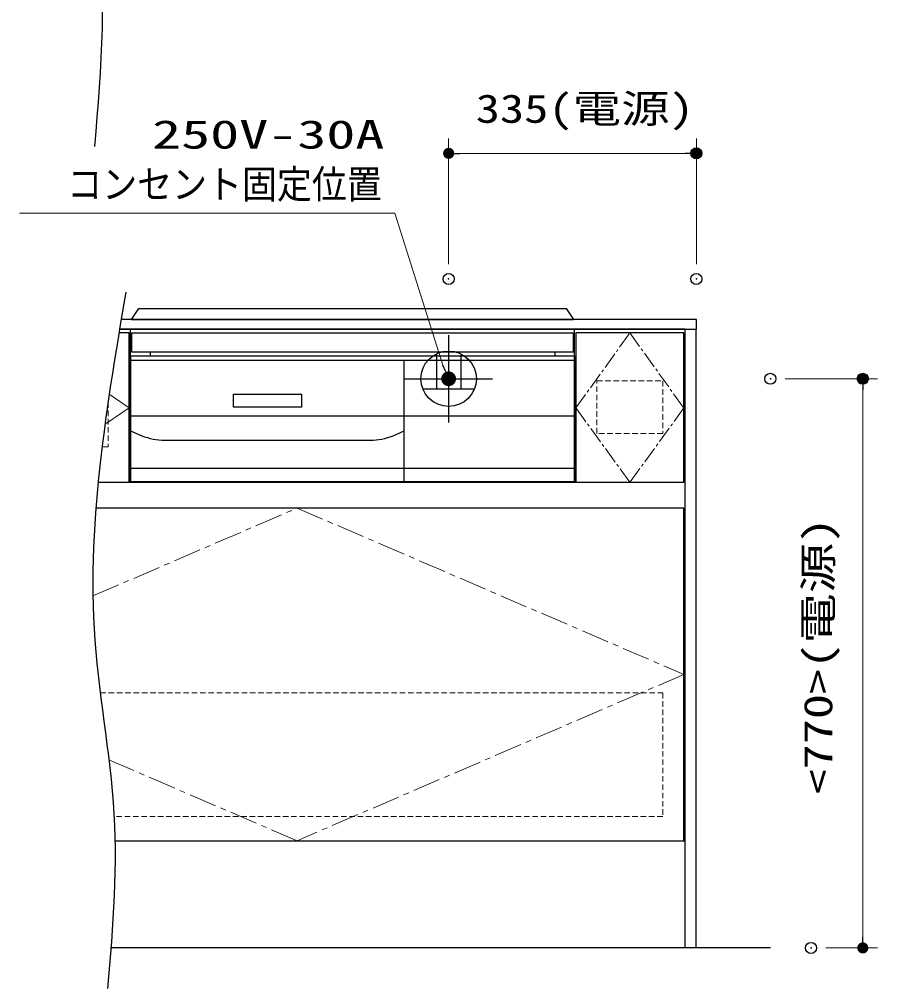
# Model space of a CAD drawing. Units: millimetres, scale not verified. Extents: x -9797 to 9797, y -4555 to 4555.
# Drawn here: x -4623 to -3463, y -355 to 956 of the extents above; entities that cross this region are included whole.
import ezdxf
from ezdxf.enums import TextEntityAlignment as Align

# ---------------------------------------------------------------- set-up
doc = ezdxf.new("R2010")
doc.units = ezdxf.units.MM
doc.header["$LTSCALE"] = 30
doc.header["$PDMODE"] = 32
doc.header["$PDSIZE"] = 15
for name, pattern in [('USER1', [0.375, 0.25, -0.125]), ('USER3', [2, 1.25, -0.25, 0.25, -0.25]), ('USER8', [1.125, 0.75, -0.125, 0.125, -0.125])]:
    doc.linetypes.add(name, pattern=pattern)
for name, color, linetype, lineweight in [('0-0_0', 7, 'Continuous', 25), ('0-1_細線ﾚｲﾔｰ', 91, 'Continuous', 9), ('0-2_寸法ﾚｲﾔｰ', 30, 'Continuous', 13), ('0-3_DEFPOINTS', 7, 'Continuous', 25), ('0-4_KABE', 4, 'Continuous', 25), ('0-5_1', 7, 'Continuous', 25)]:
    doc.layers.add(name, color=color, linetype=linetype, lineweight=lineweight)
doc.styles.add('ＭＳ ゴシック', font='')
doc.styles.get('ＭＳ ゴシック').set_extended_font_data('MS Gothic')

# ---------------------------------------------------------------- blocks, each defined once
blk = doc.blocks.new('_DOT')
at = {"layer": '0-0_0', "color": 30}
blk.add_line((-15, 0), (-30, 0), dxfattribs=at)
for points in [[(0, 0), (-15, 0), (-14.88, 1.88)], [(0, 0), (-14.88, -1.88), (-15, 0)], [(0, 0), (-14.88, 1.88), (-14.53, 3.73)], [(0, 0), (-14.53, -3.73), (-14.88, -1.88)], [(0, 0), (-14.53, 3.73), (-13.95, 5.52)], [(0, 0), (-13.95, -5.52), (-14.53, -3.73)], [(0, 0), (-13.95, 5.52), (-13.14, 7.23)], [(0, 0), (-13.14, -7.23), (-13.95, -5.52)], [(0, 0), (-13.14, 7.23), (-12.14, 8.82)], [(0, 0), (-12.14, -8.82), (-13.14, -7.23)], [(0, 0), (-12.14, 8.82), (-10.93, 10.27)], [(0, 0), (-10.93, -10.27), (-12.14, -8.82)], [(0, 0), (-10.93, 10.27), (-9.56, 11.56)], [(0, 0), (-9.56, -11.56), (-10.93, -10.27)], [(0, 0), (-9.56, 11.56), (-8.04, 12.66)], [(0, 0), (-8.04, -12.66), (-9.56, -11.56)], [(0, 0), (-8.04, 12.66), (-6.39, 13.57)], [(0, 0), (-6.39, -13.57), (-8.04, -12.66)], [(0, 0), (-6.39, 13.57), (-4.64, 14.27)], [(0, 0), (-4.64, -14.27), (-6.39, -13.57)], [(0, 0), (-4.64, 14.27), (-2.81, 14.73)], [(0, 0), (-2.81, -14.73), (-4.64, -14.27)], [(0, 0), (-2.81, 14.73), (-0.94, 14.97)], [(0, 0), (-0.94, -14.97), (-2.81, -14.73)], [(0, 0), (-0.94, 14.97), (0.94, 14.97)], [(0, 0), (0.94, -14.97), (-0.94, -14.97)], [(0, 0), (0.94, 14.97), (2.81, 14.73)], [(0, 0), (2.81, 14.73), (4.64, 14.27)], [(0, 0), (4.64, 14.27), (6.39, 13.57)], [(0, 0), (6.39, 13.57), (8.04, 12.66)], [(0, 0), (8.04, 12.66), (9.56, 11.56)], [(0, 0), (9.56, 11.56), (10.93, 10.27)], [(0, 0), (10.93, 10.27), (12.14, 8.82)], [(0, 0), (12.14, 8.82), (13.14, 7.23)], [(0, 0), (13.14, 7.23), (13.95, 5.52)], [(0, 0), (13.95, 5.52), (14.53, 3.73)], [(0, 0), (14.53, 3.73), (14.88, 1.88)], [(0, 0), (14.88, 1.88), (15, 0)], [(0, 0), (2.81, -14.73), (0.94, -14.97)], [(0, 0), (4.64, -14.27), (2.81, -14.73)], [(0, 0), (6.39, -13.57), (4.64, -14.27)], [(0, 0), (8.04, -12.66), (6.39, -13.57)], [(0, 0), (9.56, -11.56), (8.04, -12.66)], [(0, 0), (10.93, -10.27), (9.56, -11.56)], [(0, 0), (12.14, -8.82), (10.93, -10.27)], [(0, 0), (13.14, -7.23), (12.14, -8.82)], [(0, 0), (13.95, -5.52), (13.14, -7.23)], [(0, 0), (14.53, -3.73), (13.95, -5.52)], [(0, 0), (14.88, -1.88), (14.53, -3.73)], [(0, 0), (15, 0), (14.88, -1.88)]]:
    blk.add_solid(points, dxfattribs=at)
blk = doc.blocks.new('A$C660A62C6')
at = {"layer": '0-0_0'}
for p, q in [((-9000, -1470), (-9000, -6570)), ((-8205, -1314), (-8205, -1470)), ((8205, -1314), (8205, -1470)), ((9000, -1470), (9000, -6570)), ((-9000, -3900), (9000, -3900))]:
    blk.add_line(p, q, dxfattribs=at)
for points in [[(-8955, -534), (8955, -534), (8955, -1314), (-8955, -1314)], [(-4829.3, -3022.4), (-2070.7, -3022.4), (-2070.7, -3551.2), (-4829.3, -3551.2)]]:
    blk.add_lwpolyline(points, close=True, dxfattribs=at)
at = {"layer": '0-5_1'}
for p, q in [((-8970, 0), (8970, 0)), ((-9000, -1470), (9000, -1470)), ((-9000, -1650), (9000, -1650)), ((2100, -6568.4), (2100, -1648.4)), ((-9000, -4518.5), (-8543.1, -4708.9)), ((1643.1, -4708.9), (2100, -4518.5)), ((-7620, -4893.5), (720, -4893.5)), ((-9000, -6030), (9000, -6030)), ((-9000, -6570), (9000, -6570))]:
    blk.add_line(p, q, dxfattribs=at)
blk.add_lwpolyline([(-8970, 0), (-8670, 450), (8670, 450), (8970, 0)], dxfattribs=at)
for centre, start, end in [((-7620, -2493.5), 247.38014, 270), ((720, -2493.5), 270, 292.61986)]:
    blk.add_arc(centre, 2400, start, end, dxfattribs=at)

msp = doc.modelspace()

# ---------------------------------------------------------------- linework, layer by layer
at = {"layer": '0-0_0'}
for p, q in [((-3723.07, 536.86), (-4488.01, 536.86)), ((-4473.07, 329.86), (-4473.07, 536.86)), ((-3723.07, -155.14), (-3723.07, 536.86))]:
    msp.add_line(p, q, dxfattribs=at)
at = {"layer": '0-0_0', "color": 1, "lineweight": 30}
for p, q in [((-4043.07, 528.98), (-4043.07, 410.75)), ((-4059.61, 503.52), (-4059.61, 455.66)), ((-4026.53, 503.52), (-4026.53, 455.66)), ((-4102.19, 469.86), (-3983.96, 469.86)), ((-4008.37, 455.66), (-4077.78, 455.66))]:
    msp.add_line(p, q, dxfattribs=at)
at = {"layer": '0-0_0'}
for points in [[(-4532.13, 1201.4), (-4529.59, 1181.61), (-4527, 1161.82), (-4524.43, 1142.04), (-4521.93, 1122.24), (-4519.56, 1102.44), (-4517.38, 1082.64), (-4515.46, 1062.83), (-4513.85, 1043), (-4512.61, 1023.17), (-4511.79, 1003.32), (-4511.39, 983.45), (-4511.37, 963.58), (-4511.69, 943.69), (-4512.31, 923.79), (-4513.2, 903.88), (-4514.32, 883.97), (-4515.63, 864.05), (-4517.08, 844.12), (-4518.66, 824.19), (-4520.3, 804.26), (-4521.99, 784.33)], [(-4479.52, 587.26), (-4482.19, 571.54), (-4484.84, 555.82), (-4487.47, 540.1), (-4490.09, 524.37), (-4492.66, 508.65), (-4495.2, 492.93), (-4497.68, 477.21), (-4500.11, 461.49), (-4502.47, 445.77), (-4504.75, 430.06), (-4506.95, 414.34), (-4509.05, 398.63), (-4511.05, 382.91), (-4512.95, 367.2), (-4514.72, 351.49), (-4516.37, 335.78), (-4517.89, 320.08), (-4519.26, 304.37), (-4520.48, 288.67), (-4521.54, 272.97), (-4522.43, 257.28), (-4523.14, 241.58), (-4523.67, 225.89), (-4524.01, 210.2), (-4524.14, 194.52), (-4524.06, 178.83), (-4523.76, 163.16), (-4523.24, 147.48), (-4522.47, 131.81), (-4521.47, 116.14), (-4520.21, 100.47), (-4518.73, 84.81), (-4517.06, 69.15), (-4515.24, 53.49), (-4513.3, 37.84), (-4511.28, 22.18), (-4509.23, 6.52), (-4507.16, -9.14), (-4505.13, -24.81)], [(-4488.03, 536.86), (-3708.07, 536.86), (-3708.07, 549.86), (-4485.85, 549.86)], [(-4516.96, 329.86), (-4475.07, 329.86), (-4475.07, 531.86), (-4488.85, 531.86)], [(-4494.31, -155.14), (-3725.07, -155.14), (-3725.07, 294.86), (-4520.02, 294.86)], [(-4505.13, -24.81), (-4503.17, -40.48), (-4501.32, -56.15), (-4499.61, -71.83), (-4498.07, -87.52), (-4496.76, -103.21), (-4495.69, -118.91), (-4494.91, -134.62), (-4494.41, -150.34), (-4494.17, -166.07), (-4494.17, -181.81), (-4494.38, -197.55), (-4494.79, -213.3), (-4495.39, -229.05), (-4496.14, -244.81), (-4497.03, -260.57), (-4498.04, -276.34), (-4499.15, -292.11), (-4500.34, -307.88), (-4501.59, -323.66), (-4502.88, -339.43), (-4504.18, -355.21)]]:
    msp.add_lwpolyline(points, dxfattribs=at)
for points in [[(-3871.07, 329.86), (-3725.07, 329.86), (-3725.07, 531.86), (-3871.07, 531.86)], [(-3723.07, 536.86), (-3709.07, 536.86), (-3709.07, -300.14), (-3723.07, -300.14)]]:
    msp.add_lwpolyline(points, close=True, dxfattribs=at)
at = {"layer": '0-0_0', "color": 1, "lineweight": 30}
msp.add_circle((-4043.07, 469.86), 37.5, dxfattribs=at)
at = {"layer": '0-1_細線ﾚｲﾔｰ', "linetype": 'USER3'}
msp.add_line((-4524.02, 176.15), (-4248.07, 294.86), dxfattribs=at)
at = {"layer": '0-1_細線ﾚｲﾔｰ', "linetype": 'USER8'}
msp.add_lwpolyline([(-3798.07, 531.86), (-3725.07, 430.36), (-3798.07, 329.86), (-3871.07, 430.36)], close=True, dxfattribs=at)
at = {"layer": '0-1_細線ﾚｲﾔｰ', "linetype": 'USER1'}
msp.add_lwpolyline([(-3753.57, 395.86), (-3842.57, 395.86), (-3842.57, 466.86), (-3753.57, 466.86)], close=True, dxfattribs=at)
at = {"layer": '0-1_細線ﾚｲﾔｰ', "linetype": 'USER3'}
for points in [[(-4502.01, 448.84), (-4475.07, 430.36), (-4507.79, 408.15)], [(-4248.07, 294.86), (-3725.07, 69.86), (-4248.07, -155.14), (-4502.55, -45.66)]]:
    msp.add_lwpolyline(points, dxfattribs=at)
at = {"layer": '0-1_細線ﾚｲﾔｰ', "linetype": 'USER1'}
for points in [[(-4503.57, 438.21), (-4503.57, 377.86), (-4511.68, 377.86)], [(-4514.18, 44.86), (-3753.57, 44.86), (-3753.57, -122.14), (-4495.51, -122.14)]]:
    msp.add_lwpolyline(points, dxfattribs=at)
at = {"layer": '0-2_寸法ﾚｲﾔｰ'}
for p, q in [((-4043.07, 624.86), (-4043.07, 794.86)), ((-3708.07, 624.86), (-3708.07, 794.86)), ((-4028.07, 774.86), (-3723.07, 774.86)), ((-3588.07, 469.86), (-3463.07, 469.86)), ((-3483.07, -285.14), (-3483.07, 454.86)), ((-3533.07, -300.14), (-3463.07, -300.14))]:
    msp.add_line(p, q, dxfattribs=at)
msp.add_lwpolyline([(-4623.47, 693.83), (-4115.76, 693.83), (-4050.72, 488.34)], dxfattribs=at)
at = {"layer": '0-3_DEFPOINTS'}
for p in [(-3708.07, 774.86), (-4043.07, 604.86), (-3708.07, 604.86), (-3608.07, 469.86), (-3483.07, 469.86), (-3553.07, -300.14)]:
    msp.add_point(p, dxfattribs=at)
at = {"layer": '0-4_KABE'}
msp.add_line((-3608.07, -300.14), (-4500.45, -300.14), dxfattribs=at)
at = {"layer": '0-5_1'}
for p, q in [((-3873.07, 329.86), (-3873.07, 536.86)), ((-4516.96, 329.86), (-3725.07, 329.86)), ((-4494.31, -155.14), (-3723.07, -155.14))]:
    msp.add_line(p, q, dxfattribs=at)

# ---------------------------------------------------------------- block references
at = {"layer": '0-0_0', "xscale": 0.03333333, "yscale": 0.03333333}
msp.add_blockref('A$C660A62C6', (-4173.07, 549.86), dxfattribs=at)
at = {"layer": '0-2_寸法ﾚｲﾔｰ'}
for p, xscale, yscale, rotation in [((-4043.07, 774.86), 0.5, 0.5, 180), ((-4043.07, 469.86), 0.6666667, 0.6666667, 292.48064), ((-3483.07, 469.86), 0.5, 0.5, 90), ((-3483.07, -300.14), 0.5, 0.5, 270)]:
    msp.add_blockref('_DOT', p, dxfattribs=dict(at, xscale=xscale, yscale=yscale, rotation=rotation))
at = {"layer": '0-2_寸法ﾚｲﾔｰ', "xscale": 0.5, "yscale": 0.5}
msp.add_blockref('_DOT', (-3708.07, 774.86), dxfattribs=at)

# ---------------------------------------------------------------- texts
at = {"layer": '0-2_寸法ﾚｲﾔｰ', "style": 'ＭＳ ゴシック', "width": 1.25}
msp.add_text('335(電源)', height=38.49, dxfattribs=at).set_placement((-4006.43, 804.61), align=Align.BOTTOM_LEFT)
at = {"layer": '0-2_寸法ﾚｲﾔｰ', "color": 7, "style": 'ＭＳ ゴシック'}
for s, height, width, p in [('250V-30A', 38.48, 1.5, (-4444.07, 769.74)), ('コンセント固定位置', 38.49, 0.9, (-4558.74, 702.34))]:
    msp.add_text(s, height=height, dxfattribs=dict(at, width=width)).set_placement(p, align=Align.BOTTOM_LEFT)
at = {"layer": '0-2_寸法ﾚｲﾔｰ', "style": 'ＭＳ ゴシック', "width": 1.3}
msp.add_text('<770>(電源)', height=38.48, rotation=90, dxfattribs=at).set_placement((-3512.81, -92.66), align=Align.BOTTOM_LEFT)

doc.saveas('drawing.dxf')
